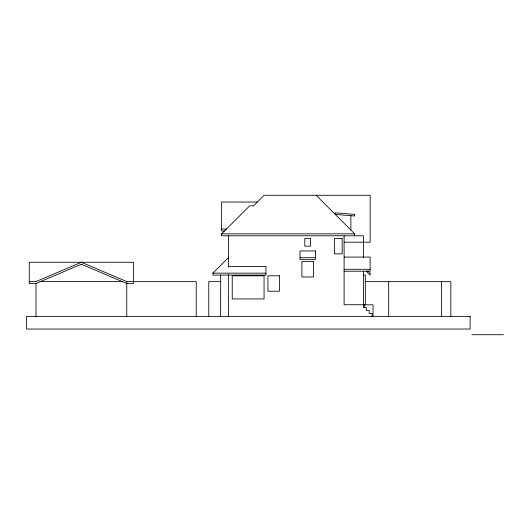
<?xml version="1.0" encoding="UTF-8"?>
<svg xmlns="http://www.w3.org/2000/svg" width="530" height="530" viewBox="0 0 530 530"><rect width="100%" height="100%" fill="white"/><g stroke="black" fill="none" stroke-linecap="round" stroke-linejoin="round"><path stroke-width="0.79" d="M363.394 257.308L363.394 235.784L221.619 235.784L221.619 233.856L249.59 205.885L253.446 205.885L264.059 195.278L370.145 195.278L370.145 242.21L344.102 242.21M228.37 266.398L265.987 266.398L265.987 275.077L212.941 275.077L212.941 273.149L228.721 257.368M257.308 202.029L221.619 202.029L221.619 230.987L224.488 230.987M221.619 229.059L226.416 229.059M221.619 233.856L354.709 233.856L354.709 235.784M344.102 257.077L370.145 257.077L370.145 271.221L344.102 271.221M299.98 257.719L315.41 257.719M344.102 269.293L370.145 269.293M212.941 273.149L265.987 273.149M363.394 275.077L365.322 275.077L365.322 304.73L344.102 304.73L344.102 235.784M29.243 281.569L35.994 281.569L81.382 262.277L126.769 281.569L133.52 281.569M40.121 281.569L122.642 281.569M133.461 281.655L196.239 281.655L196.239 316.37M220.347 281.655L208.774 281.655L208.774 316.37M365.104 281.655L450.844 281.655L450.844 316.37M471.859 334.721L503.5 334.721M316.138 195.278L354.709 233.856M367.893 270.896L370.145 273.149L370.145 275.077L366.203 271.141M441.483 281.655L441.483 316.37M388.689 281.655L388.689 316.37M373.034 316.37L373.034 304.796L364.66 304.796L364.66 307.281M372.073 316.37L372.073 313.409L369.178 313.409L369.178 310.514L366.283 310.514L366.283 307.619L363.394 307.619L363.394 271.168M350.867 215.69L350.867 230.007M228.37 235.784L228.37 267.034M228.37 274.434L228.37 316.37M220.659 275.07L220.659 316.37M126.769 281.569L126.769 316.37M35.994 283.186L35.994 316.37M81.382 264.205L35.994 283.497L29.243 283.497L29.243 262.277L133.52 262.277L133.52 283.497L126.769 283.497L81.382 264.205M310.587 238.427L304.796 238.427L304.796 246.145L310.587 246.145L310.587 238.427M342.175 238.427L334.456 238.427L334.456 253.857L342.175 253.857L342.175 238.427M315.41 250.968L299.98 250.968L299.98 259.647L315.41 259.647L315.41 250.968M313.482 261.575L301.908 261.575L301.908 277.005L313.482 277.005L313.482 261.575M264.059 275.799L232.233 275.799L232.233 298.94L264.059 298.94L264.059 275.799M279.489 275.799L267.915 275.799L267.915 291.228L279.489 291.228L279.489 275.799M470.13 316.37L26.5 316.37L26.5 329.031L470.13 329.031L470.13 316.37M354.709 214.398L335.258 212.795L335.258 214.398L354.709 216.008L354.709 214.398"/></g></svg>
